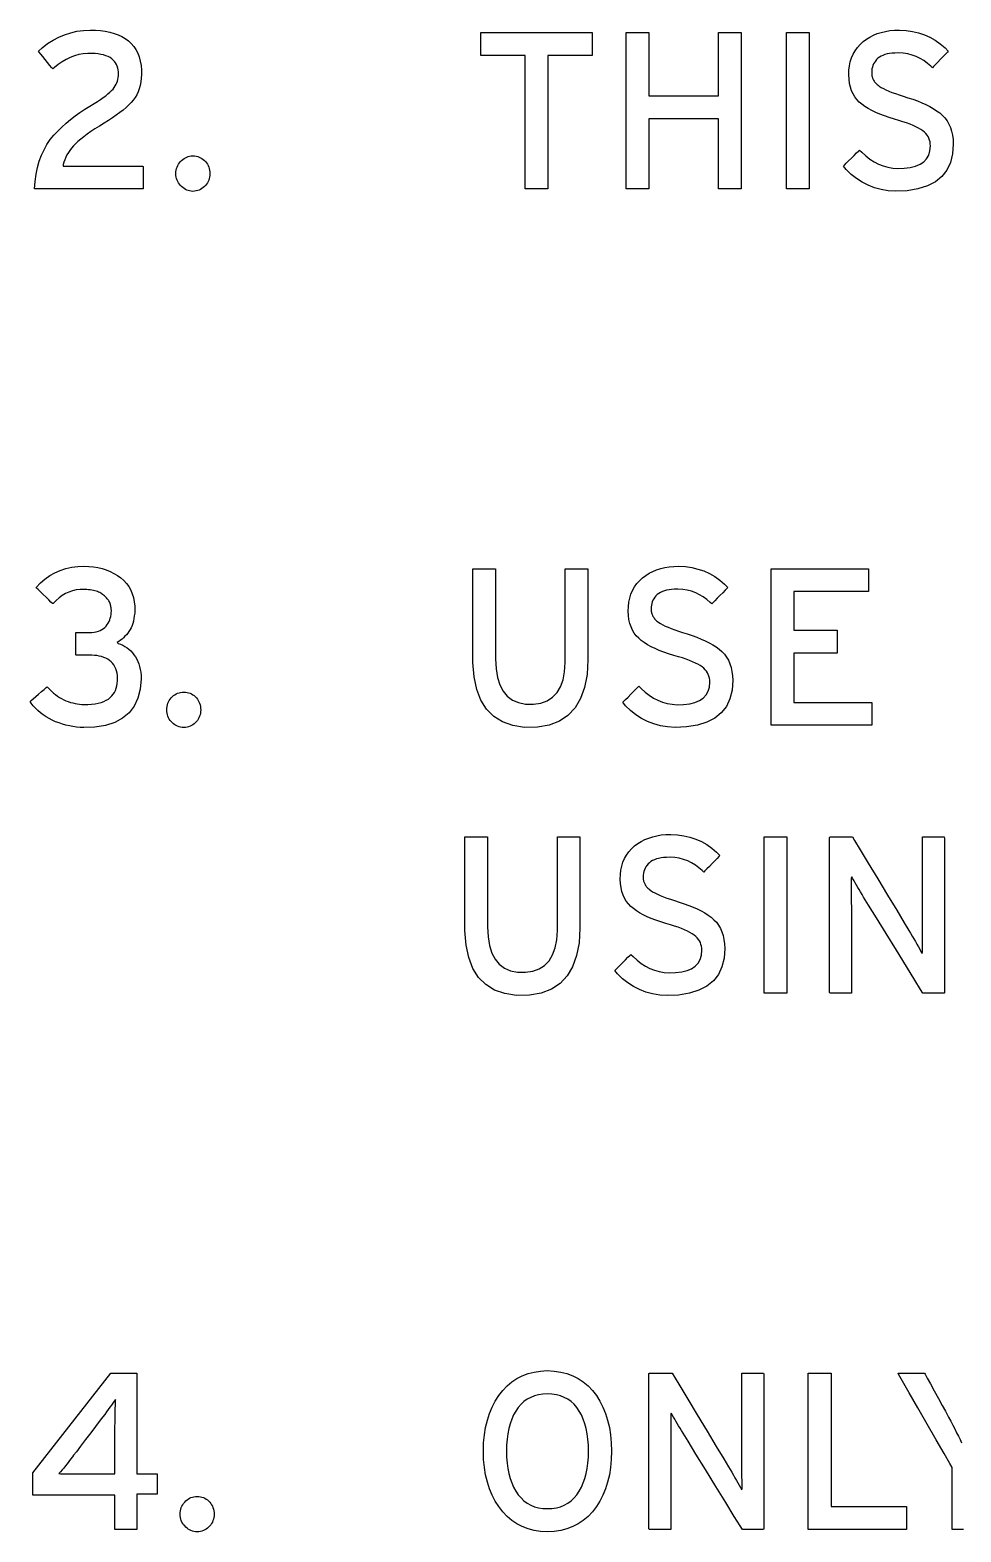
# Model space of a CAD drawing. Extents: x 1 to 47.7, y 0.2 to 35.
# Drawn here: x 1.018 to 2.581, y 24.496 to 27.017 of the extents above; entities that cross this region are included whole.
import ezdxf

# ---------------------------------------------------------------- set-up
doc = ezdxf.new("R2010")
doc.units = 0
doc.header["$MEASUREMENT"] = 0
doc.layers.add('7_0_____DWG', color=7, linetype='CONTINUOUS')

msp = doc.modelspace()

# ---------------------------------------------------------------- linework, layer by layer
at = {"layer": '7_0_____DWG'}
for points in [[(1.0254, 26.75), (1.0265, 26.7626), (1.0282, 26.7745), (1.0306, 26.7858), (1.0336, 26.7965), (1.0372, 26.8065), (1.0415, 26.8158), (1.0464, 26.8246), (1.0519, 26.8327), (1.0581, 26.8401), (1.0647, 26.8471), (1.0715, 26.8538), (1.0786, 26.8603), (1.086, 26.8666), (1.0937, 26.8726), (1.1016, 26.8783), (1.1099, 26.8838), (1.1183, 26.889), (1.1257, 26.8934), (1.1312, 26.8968), (1.1363, 26.9001), (1.1409, 26.9033), (1.1451, 26.9063), (1.1488, 26.9093), (1.1521, 26.9122), (1.1549, 26.9149), (1.1574, 26.9175), (1.1593, 26.9201), (1.1609, 26.9228), (1.1624, 26.9255), (1.1636, 26.9282), (1.1646, 26.931), (1.1654, 26.9338), (1.1659, 26.9367), (1.1663, 26.9397), (1.1664, 26.9426), (1.1663, 26.9462), (1.1659, 26.9496), (1.1652, 26.9528), (1.1643, 26.9559), (1.163, 26.9587), (1.1615, 26.9614), (1.1596, 26.9639), (1.1575, 26.9662), (1.1551, 26.9683), (1.1523, 26.9703), (1.149, 26.972), (1.1454, 26.9735), (1.1414, 26.9748), (1.137, 26.9758), (1.1322, 26.9766), (1.1271, 26.9771), (1.1215, 26.9774), (1.115, 26.9773), (1.1074, 26.9766), (1.0999, 26.9753), (1.0926, 26.9733), (1.0855, 26.9707), (1.0786, 26.9674), (1.0719, 26.9635), (1.0653, 26.9589), (1.059, 26.9537), (1.056, 26.9515), (1.0543, 26.9537), (1.0513, 26.9573), (1.0475, 26.9619), (1.0434, 26.967), (1.0394, 26.9719), (1.0359, 26.9763), (1.0333, 26.9795), (1.032, 26.981), (1.0386, 26.987), (1.0475, 26.9938), (1.0567, 26.9997), (1.0662, 27.0047), (1.0761, 27.0088), (1.0863, 27.0121), (1.0968, 27.0145), (1.1077, 27.016), (1.1188, 27.0166), (1.1278, 27.0164), (1.1363, 27.0157), (1.1443, 27.0146), (1.1519, 27.013), (1.1591, 27.011), (1.1658, 27.0085), (1.172, 27.0056), (1.1778, 27.0023), (1.1831, 26.9984), (1.1879, 26.994), (1.1921, 26.9891), (1.1957, 26.9837), (1.1988, 26.9778), (1.2012, 26.9714), (1.2031, 26.9646), (1.2044, 26.9573), (1.2051, 26.9495), (1.2051, 26.942), (1.2048, 26.9356), (1.204, 26.9295), (1.2029, 26.9237), (1.2014, 26.9181), (1.1995, 26.9129), (1.1972, 26.908), (1.1945, 26.9034), (1.1914, 26.899), (1.1878, 26.8949), (1.1837, 26.8908), (1.1792, 26.8866), (1.1742, 26.8823), (1.1687, 26.878), (1.1628, 26.8736), (1.1564, 26.8692), (1.1495, 26.8647), (1.1422, 26.8602), (1.1344, 26.8554), (1.127, 26.8507), (1.1202, 26.8462), (1.1139, 26.8418), (1.1082, 26.8376), (1.1031, 26.8335), (1.0984, 26.8296), (1.0944, 26.8258), (1.0908, 26.8221), (1.0877, 26.8184), (1.0849, 26.8146), (1.0823, 26.8108), (1.08, 26.8069), (1.078, 26.803), (1.0763, 26.799), (1.0749, 26.7949), (1.0737, 26.7908), (1.0737, 26.7881), (1.0815, 26.7881), (1.0966, 26.7881), (1.1166, 26.7881), (1.1392, 26.7881), (1.1618, 26.7881), (1.1823, 26.7881), (1.198, 26.7881), (1.2068, 26.7881), (1.2078, 26.7876), (1.2078, 26.7849), (1.2078, 26.7803), (1.2078, 26.7744), (1.2078, 26.7679), (1.2078, 26.7616), (1.2078, 26.7561), (1.2078, 26.752), (1.2078, 26.7501), (1.2037, 26.75), (1.1884, 26.75), (1.1645, 26.75), (1.1355, 26.75), (1.1045, 26.75), (1.0747, 26.75), (1.0495, 26.75), (1.032, 26.75)], [(2.568, 26.8253), (2.567, 26.8088), (2.5634, 26.7941), (2.5574, 26.7814), (2.549, 26.7707), (2.5381, 26.7618), (2.5247, 26.7549), (2.5088, 26.7499), (2.4905, 26.7468), (2.4714, 26.7459), (2.4589, 26.7469), (2.447, 26.7489), (2.4357, 26.7519), (2.425, 26.756), (2.4149, 26.7611), (2.4054, 26.7672), (2.3966, 26.7744), (2.3883, 26.7826), (2.3836, 26.7883), (2.3853, 26.79), (2.3884, 26.7931), (2.3924, 26.7971), (2.397, 26.8017), (2.4016, 26.8062), (2.4057, 26.8103), (2.4088, 26.8135), (2.4106, 26.8152), (2.4144, 26.8115), (2.4211, 26.8054), (2.428, 26.8), (2.4352, 26.7954), (2.4426, 26.7916), (2.4503, 26.7886), (2.4582, 26.7864), (2.4664, 26.7849), (2.4749, 26.7842), (2.4856, 26.7845), (2.4959, 26.7857), (2.5048, 26.788), (2.5123, 26.7912), (2.5185, 26.7954), (2.5233, 26.8006), (2.5268, 26.8068), (2.5289, 26.8139), (2.5296, 26.8221), (2.5295, 26.8257), (2.529, 26.8289), (2.5282, 26.832), (2.5271, 26.8349), (2.5257, 26.8377), (2.524, 26.8404), (2.5219, 26.8429), (2.5195, 26.8453), (2.5168, 26.8476), (2.5135, 26.8498), (2.5097, 26.852), (2.5054, 26.8542), (2.5007, 26.8564), (2.4955, 26.8585), (2.4897, 26.8606), (2.4835, 26.8627), (2.4769, 26.8648), (2.4691, 26.867), (2.4605, 26.8696), (2.4524, 26.8724), (2.4448, 26.8753), (2.4378, 26.8784), (2.4312, 26.8816), (2.4252, 26.8849), (2.4197, 26.8884), (2.4147, 26.892), (2.4102, 26.8957), (2.4062, 26.8998), (2.4028, 26.9043), (2.3998, 26.9093), (2.3974, 26.9148), (2.3954, 26.9207), (2.394, 26.9271), (2.3931, 26.934), (2.3927, 26.9413), (2.3929, 26.949), (2.3937, 26.9563), (2.3951, 26.9633), (2.3972, 26.9699), (2.3999, 26.9761), (2.4032, 26.9819), (2.4071, 26.9874), (2.4116, 26.9924), (2.4168, 26.9971), (2.4222, 27.0012), (2.4279, 27.0048), (2.434, 27.0079), (2.4404, 27.0105), (2.4471, 27.0127), (2.4542, 27.0144), (2.4616, 27.0156), (2.4693, 27.0163), (2.4776, 27.0166), (2.4888, 27.016), (2.4995, 27.0144), (2.5098, 27.012), (2.5196, 27.0087), (2.5289, 27.0045), (2.5378, 26.9994), (2.5463, 26.9934), (2.5543, 26.9865), (2.5596, 26.9809), (2.5582, 26.9794), (2.5552, 26.9763), (2.5513, 26.9722), (2.5468, 26.9676), (2.5422, 26.9629), (2.5381, 26.9586), (2.5349, 26.9552), (2.533, 26.9533), (2.5302, 26.9557), (2.5247, 26.9607), (2.5188, 26.9652), (2.5126, 26.9689), (2.506, 26.9721), (2.4991, 26.9745), (2.4918, 26.9764), (2.4842, 26.9776), (2.4762, 26.9781), (2.4702, 26.978), (2.4655, 26.9777), (2.4612, 26.9771), (2.4571, 26.9764), (2.4534, 26.9753), (2.4499, 26.9741), (2.4468, 26.9727), (2.444, 26.971), (2.4415, 26.9691), (2.4393, 26.9669), (2.4374, 26.9646), (2.4357, 26.9622), (2.4343, 26.9597), (2.4331, 26.9571), (2.4322, 26.9543), (2.4316, 26.9514), (2.4312, 26.9485), (2.4311, 26.9454), (2.4311, 26.9439), (2.4312, 26.9424), (2.4314, 26.941), (2.4316, 26.9396), (2.4319, 26.9383), (2.4322, 26.937), (2.4327, 26.9358), (2.4331, 26.9346), (2.4337, 26.9335), (2.4343, 26.9322), (2.4351, 26.931), (2.4359, 26.9298), (2.4369, 26.9286), (2.438, 26.9274), (2.4391, 26.9262), (2.4404, 26.9251), (2.4418, 26.9239), (2.4438, 26.9224), (2.447, 26.9204), (2.4508, 26.9183), (2.455, 26.9162), (2.4598, 26.9141), (2.465, 26.9119), (2.4708, 26.9098), (2.4771, 26.9076), (2.4839, 26.9054), (2.4919, 26.903), (2.5001, 26.9003), (2.5078, 26.8975), (2.5151, 26.8945), (2.522, 26.8914), (2.5285, 26.8881), (2.5345, 26.8847), (2.5401, 26.8811), (2.5453, 26.8774), (2.55, 26.8734), (2.5541, 26.869), (2.5578, 26.8641), (2.5608, 26.8588), (2.5634, 26.853), (2.5653, 26.8468), (2.5668, 26.8401), (2.5677, 26.8329)], [(1.32, 26.7754), (1.3198, 26.7726), (1.3194, 26.7699), (1.3188, 26.7673), (1.318, 26.7648), (1.317, 26.7624), (1.3157, 26.7601), (1.3143, 26.758), (1.3126, 26.7559), (1.3108, 26.7539), (1.3088, 26.7521), (1.3067, 26.7506), (1.3044, 26.7492), (1.3021, 26.7481), (1.2996, 26.7472), (1.297, 26.7465), (1.2943, 26.746), (1.2914, 26.7458), (1.2887, 26.746), (1.286, 26.7465), (1.2835, 26.7472), (1.2811, 26.7481), (1.2788, 26.7492), (1.2766, 26.7506), (1.2745, 26.7521), (1.2725, 26.7539), (1.2706, 26.7559), (1.2688, 26.758), (1.2672, 26.7601), (1.2659, 26.7624), (1.2648, 26.7648), (1.264, 26.7673), (1.2634, 26.7699), (1.263, 26.7726), (1.2629, 26.7754), (1.263, 26.7784), (1.2634, 26.7812), (1.264, 26.784), (1.2648, 26.7866), (1.2659, 26.789), (1.2672, 26.7914), (1.2688, 26.7937), (1.2706, 26.7958), (1.2725, 26.7978), (1.2745, 26.7995), (1.2766, 26.801), (1.2788, 26.8023), (1.2811, 26.8034), (1.2835, 26.8042), (1.286, 26.8048), (1.2887, 26.8053), (1.2914, 26.8054), (1.2943, 26.8053), (1.297, 26.8048), (1.2996, 26.8042), (1.3021, 26.8034), (1.3044, 26.8023), (1.3067, 26.801), (1.3088, 26.7995), (1.3108, 26.7978), (1.3126, 26.7958), (1.3143, 26.7937), (1.3157, 26.7914), (1.317, 26.789), (1.318, 26.7866), (1.3188, 26.784), (1.3194, 26.7812), (1.3198, 26.7784)], [(1.2046, 25.9279), (1.2031, 25.9105), (1.1992, 25.8952), (1.193, 25.8819), (1.1844, 25.8707), (1.1735, 25.8616), (1.1602, 25.8546), (1.1446, 25.8496), (1.1266, 25.8466), (1.1084, 25.8458), (1.1023, 25.8461), (1.0962, 25.8467), (1.0901, 25.8475), (1.0842, 25.8486), (1.0783, 25.85), (1.0725, 25.8516), (1.0667, 25.8536), (1.061, 25.8557), (1.0554, 25.8582), (1.0499, 25.861), (1.0448, 25.864), (1.0399, 25.8672), (1.0353, 25.8707), (1.031, 25.8743), (1.0269, 25.8782), (1.0232, 25.8824), (1.0197, 25.8867), (1.018, 25.8895), (1.0198, 25.8911), (1.0231, 25.894), (1.0275, 25.8978), (1.0323, 25.902), (1.0372, 25.9062), (1.0415, 25.91), (1.0449, 25.9129), (1.0467, 25.9145), (1.0485, 25.9128), (1.0514, 25.9096), (1.0544, 25.9066), (1.0575, 25.9038), (1.0607, 25.9012), (1.0641, 25.8987), (1.0675, 25.8965), (1.071, 25.8944), (1.0746, 25.8926), (1.0783, 25.8909), (1.0821, 25.8895), (1.0859, 25.8882), (1.0897, 25.8871), (1.0935, 25.8862), (1.0973, 25.8855), (1.1011, 25.885), (1.105, 25.8847), (1.1088, 25.8846), (1.1151, 25.8847), (1.1214, 25.8851), (1.1272, 25.8858), (1.1326, 25.8868), (1.1375, 25.8881), (1.142, 25.8897), (1.146, 25.8916), (1.1496, 25.8938), (1.1527, 25.8963), (1.1553, 25.899), (1.1576, 25.9019), (1.1597, 25.905), (1.1614, 25.9083), (1.1627, 25.9119), (1.1638, 25.9157), (1.1645, 25.9198), (1.165, 25.9241), (1.1651, 25.9286), (1.1648, 25.933), (1.1642, 25.9371), (1.1633, 25.941), (1.1621, 25.9446), (1.1606, 25.948), (1.1588, 25.951), (1.1567, 25.9538), (1.1542, 25.9564), (1.1515, 25.9586), (1.1484, 25.9605), (1.1452, 25.9622), (1.1417, 25.9637), (1.1381, 25.9649), (1.1343, 25.9659), (1.1302, 25.9666), (1.126, 25.9671), (1.1216, 25.9673), (1.1188, 25.9674), (1.1173, 25.9674), (1.1145, 25.9674), (1.111, 25.9674), (1.107, 25.9674), (1.1031, 25.9674), (1.0995, 25.9674), (1.0968, 25.9674), (1.0953, 25.9674), (1.0951, 25.9678), (1.0951, 25.9705), (1.0951, 25.9751), (1.0951, 25.9809), (1.0951, 25.9873), (1.0951, 25.9936), (1.0951, 25.9991), (1.0951, 26.0033), (1.0951, 26.0053), (1.0956, 26.0054), (1.0974, 26.0054), (1.1004, 26.0054), (1.1041, 26.0054), (1.108, 26.0054), (1.1118, 26.0054), (1.1151, 26.0054), (1.1175, 26.0054), (1.1186, 26.0054), (1.122, 26.0055), (1.1258, 26.0059), (1.1293, 26.0066), (1.1327, 26.0075), (1.1358, 26.0087), (1.1386, 26.0102), (1.1412, 26.0119), (1.1436, 26.014), (1.1458, 26.0163), (1.1476, 26.0187), (1.1493, 26.0212), (1.1507, 26.0238), (1.1519, 26.0265), (1.1528, 26.0294), (1.1536, 26.0324), (1.1541, 26.0355), (1.1544, 26.0387), (1.1545, 26.0417), (1.1545, 26.043), (1.1544, 26.0443), (1.1543, 26.0457), (1.1541, 26.047), (1.1539, 26.0484), (1.1536, 26.0498), (1.1533, 26.0512), (1.153, 26.0526), (1.1526, 26.0541), (1.1519, 26.0555), (1.1512, 26.0569), (1.1505, 26.0583), (1.1496, 26.0596), (1.1487, 26.0609), (1.1477, 26.0622), (1.1466, 26.0634), (1.1454, 26.0646), (1.1442, 26.0658), (1.1429, 26.0671), (1.1414, 26.0682), (1.1399, 26.0694), (1.1383, 26.0704), (1.1367, 26.0714), (1.1349, 26.0724), (1.133, 26.0733), (1.131, 26.0741), (1.1289, 26.0749), (1.1267, 26.0755), (1.1243, 26.0761), (1.1218, 26.0766), (1.1192, 26.077), (1.1164, 26.0773), (1.1136, 26.0776), (1.1106, 26.0777), (1.1075, 26.0778), (1.1019, 26.0776), (1.0955, 26.0768), (1.0893, 26.0753), (1.0834, 26.0733), (1.0776, 26.0707), (1.0721, 26.0674), (1.0669, 26.0636), (1.0618, 26.0591), (1.057, 26.0541), (1.0556, 26.054), (1.0531, 26.0565), (1.0494, 26.0601), (1.0449, 26.0645), (1.0401, 26.0692), (1.0356, 26.0737), (1.0317, 26.0775), (1.0291, 26.0801), (1.0281, 26.0811), (1.0354, 26.0886), (1.0431, 26.0952), (1.0513, 26.1009), (1.0598, 26.1057), (1.0688, 26.1097), (1.0782, 26.1127), (1.0879, 26.1149), (1.0981, 26.1162), (1.1083, 26.1166), (1.1165, 26.1163), (1.1244, 26.1155), (1.1319, 26.1143), (1.1391, 26.1126), (1.146, 26.1104), (1.1526, 26.1078), (1.1588, 26.1047), (1.1648, 26.1011), (1.1704, 26.0971), (1.1755, 26.0926), (1.18, 26.0877), (1.1838, 26.0824), (1.1871, 26.0766), (1.1897, 26.0705), (1.1917, 26.064), (1.1931, 26.057), (1.1939, 26.0497), (1.194, 26.0431), (1.1937, 26.0381), (1.1931, 26.0333), (1.1924, 26.0288), (1.1916, 26.0246), (1.1905, 26.0206), (1.1892, 26.0169), (1.1877, 26.0134), (1.186, 26.0102), (1.1841, 26.0072), (1.182, 26.0043), (1.1798, 26.0016), (1.1774, 25.999), (1.175, 25.9966), (1.1724, 25.9944), (1.1697, 25.9923), (1.1669, 25.9903), (1.164, 25.9885), (1.1661, 25.9871), (1.1701, 25.9857), (1.1738, 25.984), (1.1774, 25.982), (1.1808, 25.9798), (1.184, 25.9773), (1.1871, 25.9745), (1.1899, 25.9715), (1.1925, 25.9681), (1.195, 25.9647), (1.1972, 25.9609), (1.1991, 25.957), (1.2007, 25.9527), (1.202, 25.9483), (1.2031, 25.9435), (1.2039, 25.9386), (1.2044, 25.9334)], [(2.1977, 25.9253), (2.1966, 25.9088), (2.1931, 25.8941), (2.1871, 25.8814), (2.1786, 25.8707), (2.1677, 25.8618), (2.1543, 25.8549), (2.1384, 25.8499), (2.1201, 25.8469), (2.1011, 25.8459), (2.0885, 25.8469), (2.0766, 25.8489), (2.0653, 25.8519), (2.0547, 25.856), (2.0446, 25.8611), (2.0351, 25.8672), (2.0262, 25.8744), (2.0179, 25.8826), (2.0132, 25.8883), (2.0149, 25.89), (2.018, 25.8931), (2.0221, 25.8971), (2.0266, 25.9017), (2.0312, 25.9062), (2.0353, 25.9103), (2.0385, 25.9135), (2.0402, 25.9152), (2.0441, 25.9115), (2.0507, 25.9054), (2.0576, 25.9), (2.0648, 25.8954), (2.0722, 25.8916), (2.0799, 25.8886), (2.0878, 25.8864), (2.096, 25.8849), (2.1045, 25.8843), (2.1153, 25.8845), (2.1255, 25.8857), (2.1344, 25.888), (2.1419, 25.8912), (2.1481, 25.8954), (2.1529, 25.9006), (2.1564, 25.9068), (2.1585, 25.9139), (2.1592, 25.9221), (2.1591, 25.9257), (2.1586, 25.9289), (2.1579, 25.932), (2.1567, 25.9349), (2.1553, 25.9377), (2.1536, 25.9404), (2.1515, 25.9429), (2.1491, 25.9453), (2.1464, 25.9476), (2.1431, 25.9498), (2.1393, 25.952), (2.1351, 25.9542), (2.1303, 25.9564), (2.1251, 25.9585), (2.1194, 25.9606), (2.1132, 25.9627), (2.1065, 25.9648), (2.0988, 25.967), (2.0901, 25.9696), (2.082, 25.9724), (2.0745, 25.9753), (2.0674, 25.9784), (2.0608, 25.9816), (2.0548, 25.9849), (2.0493, 25.9884), (2.0443, 25.992), (2.0399, 25.9957), (2.0359, 25.9998), (2.0324, 26.0043), (2.0294, 26.0093), (2.027, 26.0148), (2.025, 26.0207), (2.0236, 26.0271), (2.0227, 26.034), (2.0223, 26.0413), (2.0225, 26.049), (2.0233, 26.0563), (2.0248, 26.0633), (2.0268, 26.0699), (2.0295, 26.0761), (2.0328, 26.0819), (2.0367, 26.0874), (2.0413, 26.0924), (2.0464, 26.0971), (2.0518, 26.1012), (2.0576, 26.1048), (2.0636, 26.1079), (2.07, 26.1105), (2.0768, 26.1127), (2.0838, 26.1144), (2.0912, 26.1156), (2.0989, 26.1163), (2.1072, 26.1166), (2.1184, 26.116), (2.1291, 26.1144), (2.1394, 26.112), (2.1492, 26.1087), (2.1586, 26.1045), (2.1675, 26.0994), (2.1759, 26.0934), (2.1839, 26.0865), (2.1893, 26.0809), (2.1878, 26.0794), (2.1848, 26.0763), (2.1809, 26.0722), (2.1764, 26.0676), (2.1719, 26.0629), (2.1677, 26.0586), (2.1645, 26.0552), (2.1626, 26.0533), (2.1599, 26.0557), (2.1543, 26.0607), (2.1484, 26.0652), (2.1422, 26.0689), (2.1356, 26.0721), (2.1287, 26.0746), (2.1214, 26.0764), (2.1138, 26.0776), (2.1058, 26.0781), (2.0998, 26.078), (2.0951, 26.0777), (2.0908, 26.0771), (2.0867, 26.0764), (2.083, 26.0753), (2.0796, 26.0741), (2.0764, 26.0727), (2.0736, 26.071), (2.0711, 26.0691), (2.0689, 26.0669), (2.067, 26.0646), (2.0653, 26.0622), (2.0639, 26.0597), (2.0627, 26.0571), (2.0618, 26.0543), (2.0612, 26.0515), (2.0608, 26.0485), (2.0607, 26.0454), (2.0607, 26.0439), (2.0608, 26.0424), (2.061, 26.041), (2.0612, 26.0396), (2.0615, 26.0383), (2.0619, 26.037), (2.0623, 26.0358), (2.0628, 26.0346), (2.0633, 26.0335), (2.064, 26.0322), (2.0647, 26.031), (2.0656, 26.0298), (2.0665, 26.0286), (2.0676, 26.0274), (2.0687, 26.0262), (2.07, 26.0251), (2.0714, 26.0239), (2.0735, 26.0224), (2.0767, 26.0204), (2.0804, 26.0183), (2.0846, 26.0162), (2.0894, 26.0141), (2.0946, 26.0119), (2.1004, 26.0098), (2.1067, 26.0076), (2.1135, 26.0054), (2.1215, 26.003), (2.1297, 26.0003), (2.1374, 25.9975), (2.1448, 25.9945), (2.1516, 25.9914), (2.1581, 25.9881), (2.1641, 25.9847), (2.1697, 25.9811), (2.1749, 25.9774), (2.1796, 25.9734), (2.1838, 25.969), (2.1874, 25.9641), (2.1905, 25.9588), (2.193, 25.953), (2.195, 25.9468), (2.1964, 25.9401), (2.1973, 25.9329)], [(1.9547, 25.9594), (1.9532, 25.9347), (1.9491, 25.9131), (1.9424, 25.8945), (1.9331, 25.8789), (1.9212, 25.8663), (1.9068, 25.8567), (1.8897, 25.8501), (1.8701, 25.8465), (1.8484, 25.8462), (1.8286, 25.8493), (1.8113, 25.8554), (1.7966, 25.8645), (1.7845, 25.8766), (1.7749, 25.8917), (1.7679, 25.9098), (1.7635, 25.9309), (1.7616, 25.955), (1.7615, 25.9639), (1.7615, 25.9774), (1.7615, 25.9981), (1.7615, 26.0231), (1.7615, 26.0495), (1.7615, 26.0745), (1.7615, 26.0952), (1.7615, 26.1087), (1.7616, 26.1124), (1.7635, 26.1124), (1.7677, 26.1124), (1.7734, 26.1124), (1.7799, 26.1124), (1.7864, 26.1124), (1.7923, 26.1124), (1.7969, 26.1124), (1.7993, 26.1124), (1.7996, 26.1103), (1.7996, 26.0986), (1.7996, 26.0793), (1.7996, 26.0551), (1.7996, 26.0289), (1.7996, 26.0035), (1.7996, 25.9819), (1.7996, 25.9668), (1.7996, 25.9612), (1.8004, 25.9446), (1.8027, 25.93), (1.8067, 25.9175), (1.8122, 25.907), (1.8192, 25.8986), (1.8279, 25.8921), (1.8381, 25.8877), (1.8499, 25.8854), (1.8631, 25.8852), (1.8755, 25.887), (1.8862, 25.8909), (1.8953, 25.8967), (1.9028, 25.9045), (1.9086, 25.9142), (1.9129, 25.926), (1.9156, 25.9396), (1.9166, 25.9553), (1.9166, 25.9624), (1.9166, 25.976), (1.9166, 25.9969), (1.9166, 26.0222), (1.9166, 26.0489), (1.9166, 26.0741), (1.9166, 26.095), (1.9166, 26.1086), (1.9167, 26.1124), (1.9186, 26.1124), (1.9228, 26.1124), (1.9285, 26.1124), (1.935, 26.1124), (1.9415, 26.1124), (1.9474, 26.1124), (1.952, 26.1124), (1.9544, 26.1124), (1.9547, 26.1103), (1.9547, 26.0985), (1.9547, 26.0789), (1.9547, 26.0544), (1.9547, 26.0279), (1.9547, 26.0022), (1.9547, 25.9803), (1.9547, 25.9651)], [(1.3046, 25.8754), (1.3044, 25.8726), (1.304, 25.8699), (1.3034, 25.8673), (1.3026, 25.8648), (1.3016, 25.8624), (1.3003, 25.8601), (1.2989, 25.858), (1.2972, 25.8559), (1.2954, 25.8539), (1.2934, 25.8521), (1.2913, 25.8506), (1.2891, 25.8492), (1.2867, 25.8481), (1.2842, 25.8472), (1.2816, 25.8465), (1.2789, 25.846), (1.2761, 25.8458), (1.2733, 25.846), (1.2707, 25.8465), (1.2681, 25.8472), (1.2657, 25.8481), (1.2634, 25.8492), (1.2612, 25.8506), (1.2591, 25.8521), (1.2571, 25.8539), (1.2552, 25.8559), (1.2534, 25.858), (1.2518, 25.8601), (1.2505, 25.8624), (1.2494, 25.8648), (1.2486, 25.8673), (1.248, 25.8699), (1.2476, 25.8726), (1.2475, 25.8754), (1.2476, 25.8784), (1.248, 25.8812), (1.2486, 25.884), (1.2494, 25.8866), (1.2505, 25.8891), (1.2518, 25.8914), (1.2534, 25.8937), (1.2552, 25.8958), (1.2571, 25.8978), (1.2591, 25.8995), (1.2612, 25.901), (1.2634, 25.9023), (1.2657, 25.9034), (1.2681, 25.9042), (1.2707, 25.9048), (1.2733, 25.9053), (1.2761, 25.9054), (1.2789, 25.9053), (1.2816, 25.9048), (1.2842, 25.9042), (1.2867, 25.9034), (1.2891, 25.9023), (1.2913, 25.901), (1.2934, 25.8995), (1.2954, 25.8978), (1.2972, 25.8958), (1.2989, 25.8937), (1.3003, 25.8914), (1.3016, 25.8891), (1.3026, 25.8866), (1.3034, 25.884), (1.304, 25.8812), (1.3044, 25.8784)], [(1.9413, 25.5094), (1.9398, 25.4847), (1.9357, 25.4631), (1.929, 25.4445), (1.9198, 25.4289), (1.9079, 25.4163), (1.8934, 25.4067), (1.8764, 25.4001), (1.8567, 25.3965), (1.835, 25.3962), (1.8152, 25.3993), (1.798, 25.4053), (1.7833, 25.4144), (1.7711, 25.4266), (1.7616, 25.4417), (1.7546, 25.4598), (1.7501, 25.4809), (1.7482, 25.505), (1.7482, 25.5139), (1.7482, 25.5274), (1.7482, 25.5481), (1.7482, 25.5731), (1.7482, 25.5995), (1.7482, 25.6245), (1.7482, 25.6452), (1.7482, 25.6587), (1.7482, 25.6624), (1.7502, 25.6624), (1.7544, 25.6624), (1.7601, 25.6624), (1.7665, 25.6624), (1.7731, 25.6624), (1.779, 25.6624), (1.7835, 25.6624), (1.786, 25.6624), (1.7862, 25.6603), (1.7862, 25.6486), (1.7862, 25.6293), (1.7862, 25.6051), (1.7862, 25.5789), (1.7862, 25.5535), (1.7862, 25.5319), (1.7862, 25.5168), (1.7862, 25.5112), (1.787, 25.4946), (1.7894, 25.48), (1.7933, 25.4675), (1.7988, 25.457), (1.8059, 25.4486), (1.8145, 25.4421), (1.8248, 25.4377), (1.8366, 25.4354), (1.8498, 25.4351), (1.8621, 25.437), (1.8728, 25.4409), (1.8819, 25.4467), (1.8894, 25.4545), (1.8953, 25.4642), (1.8996, 25.476), (1.9022, 25.4896), (1.9033, 25.5053), (1.9033, 25.5124), (1.9033, 25.526), (1.9033, 25.5469), (1.9033, 25.5721), (1.9033, 25.5988), (1.9033, 25.6241), (1.9033, 25.645), (1.9033, 25.6586), (1.9033, 25.6624), (1.9053, 25.6624), (1.9095, 25.6624), (1.9152, 25.6624), (1.9216, 25.6624), (1.9282, 25.6624), (1.9341, 25.6624), (1.9386, 25.6624), (1.9411, 25.6624), (1.9413, 25.6603), (1.9413, 25.6485), (1.9413, 25.6289), (1.9413, 25.6044), (1.9413, 25.5779), (1.9413, 25.5522), (1.9413, 25.5303), (1.9413, 25.5151)], [(2.1843, 25.4753), (2.1832, 25.4588), (2.1797, 25.4441), (2.1737, 25.4314), (2.1653, 25.4207), (2.1543, 25.4118), (2.1409, 25.4049), (2.1251, 25.3999), (2.1068, 25.3968), (2.0877, 25.3959), (2.0752, 25.3968), (2.0633, 25.3989), (2.052, 25.4019), (2.0413, 25.406), (2.0312, 25.4111), (2.0217, 25.4172), (2.0128, 25.4244), (2.0045, 25.4326), (1.9999, 25.4383), (2.0015, 25.44), (2.0046, 25.4431), (2.0087, 25.4471), (2.0133, 25.4517), (2.0178, 25.4562), (2.0219, 25.4603), (2.0251, 25.4635), (2.0268, 25.4652), (2.0307, 25.4615), (2.0374, 25.4554), (2.0443, 25.45), (2.0514, 25.4454), (2.0588, 25.4416), (2.0665, 25.4386), (2.0745, 25.4364), (2.0827, 25.4349), (2.0911, 25.4342), (2.1019, 25.4345), (2.1122, 25.4357), (2.1211, 25.438), (2.1286, 25.4412), (2.1348, 25.4454), (2.1396, 25.4506), (2.143, 25.4568), (2.1451, 25.4639), (2.1459, 25.4721), (2.1457, 25.4757), (2.1453, 25.4789), (2.1445, 25.482), (2.1434, 25.4849), (2.142, 25.4877), (2.1402, 25.4904), (2.1382, 25.4929), (2.1358, 25.4953), (2.133, 25.4976), (2.1297, 25.4998), (2.126, 25.502), (2.1217, 25.5042), (2.117, 25.5064), (2.1117, 25.5085), (2.106, 25.5106), (2.0998, 25.5127), (2.0931, 25.5148), (2.0854, 25.517), (2.0768, 25.5196), (2.0687, 25.5224), (2.0611, 25.5253), (2.054, 25.5284), (2.0475, 25.5316), (2.0415, 25.5349), (2.036, 25.5384), (2.031, 25.542), (2.0265, 25.5457), (2.0225, 25.5498), (2.019, 25.5543), (2.0161, 25.5593), (2.0136, 25.5648), (2.0117, 25.5707), (2.0103, 25.5771), (2.0093, 25.584), (2.0089, 25.5913), (2.0091, 25.599), (2.01, 25.6063), (2.0114, 25.6133), (2.0135, 25.6199), (2.0162, 25.6261), (2.0195, 25.6319), (2.0234, 25.6374), (2.0279, 25.6424), (2.033, 25.6471), (2.0385, 25.6512), (2.0442, 25.6548), (2.0503, 25.6579), (2.0567, 25.6605), (2.0634, 25.6627), (2.0705, 25.6644), (2.0778, 25.6656), (2.0855, 25.6663), (2.0939, 25.6666), (2.1051, 25.666), (2.1158, 25.6644), (2.126, 25.662), (2.1358, 25.6587), (2.1452, 25.6545), (2.1541, 25.6494), (2.1625, 25.6434), (2.1705, 25.6365), (2.1759, 25.6309), (2.1744, 25.6294), (2.1715, 25.6263), (2.1675, 25.6222), (2.163, 25.6176), (2.1585, 25.6129), (2.1544, 25.6086), (2.1511, 25.6052), (2.1493, 25.6033), (2.1465, 25.6057), (2.141, 25.6107), (2.1351, 25.6152), (2.1288, 25.6189), (2.1223, 25.6221), (2.1153, 25.6245), (2.1081, 25.6264), (2.1005, 25.6276), (2.0925, 25.6281), (2.0865, 25.628), (2.0818, 25.6277), (2.0774, 25.6271), (2.0734, 25.6263), (2.0696, 25.6253), (2.0662, 25.6241), (2.0631, 25.6227), (2.0603, 25.621), (2.0578, 25.6191), (2.0556, 25.6169), (2.0536, 25.6146), (2.052, 25.6122), (2.0505, 25.6097), (2.0494, 25.6071), (2.0485, 25.6043), (2.0478, 25.6014), (2.0475, 25.5984), (2.0473, 25.5954), (2.0474, 25.5939), (2.0475, 25.5924), (2.0476, 25.591), (2.0479, 25.5896), (2.0482, 25.5883), (2.0485, 25.587), (2.0489, 25.5858), (2.0494, 25.5846), (2.05, 25.5835), (2.0506, 25.5822), (2.0513, 25.581), (2.0522, 25.5798), (2.0532, 25.5786), (2.0542, 25.5774), (2.0554, 25.5762), (2.0567, 25.5751), (2.058, 25.5739), (2.0601, 25.5724), (2.0633, 25.5703), (2.067, 25.5683), (2.0713, 25.5662), (2.076, 25.5641), (2.0813, 25.5619), (2.0871, 25.5598), (2.0933, 25.5576), (2.1001, 25.5554), (2.1081, 25.553), (2.1163, 25.5503), (2.1241, 25.5475), (2.1314, 25.5445), (2.1383, 25.5414), (2.1447, 25.5381), (2.1508, 25.5347), (2.1564, 25.5311), (2.1615, 25.5274), (2.1662, 25.5234), (2.1704, 25.519), (2.174, 25.5141), (2.1771, 25.5088), (2.1796, 25.503), (2.1816, 25.4968), (2.1831, 25.4901), (2.1839, 25.4829)], [(2.517, 25.4), (2.5133, 25.406), (2.5034, 25.422), (2.4893, 25.4451), (2.4726, 25.4722), (2.4552, 25.5004), (2.4391, 25.5266), (2.4259, 25.548), (2.4176, 25.5614), (2.415, 25.5658), (2.4125, 25.5699), (2.4101, 25.5739), (2.4078, 25.5777), (2.4056, 25.5815), (2.4035, 25.5852), (2.4014, 25.5887), (2.3994, 25.5921), (2.3975, 25.5954), (2.3967, 25.5933), (2.3967, 25.587), (2.3967, 25.5804), (2.3968, 25.5737), (2.3968, 25.5668), (2.3969, 25.5597), (2.3969, 25.5524), (2.397, 25.5449), (2.3971, 25.5371), (2.3971, 25.5323), (2.3971, 25.5201), (2.3971, 25.5017), (2.3971, 25.4797), (2.3971, 25.4563), (2.3971, 25.4343), (2.3971, 25.4159), (2.3971, 25.4037), (2.397, 25.4), (2.3953, 25.4), (2.3915, 25.4), (2.3861, 25.4), (2.38, 25.4), (2.3737, 25.4), (2.3679, 25.4), (2.3633, 25.4), (2.3606, 25.4), (2.3601, 25.4018), (2.3601, 25.4188), (2.3601, 25.4498), (2.3601, 25.4899), (2.3601, 25.5344), (2.3601, 25.5786), (2.3601, 25.6177), (2.3601, 25.6469), (2.3601, 25.6616), (2.3609, 25.6624), (2.364, 25.6624), (2.3691, 25.6624), (2.3753, 25.6624), (2.3819, 25.6624), (2.3883, 25.6624), (2.3937, 25.6624), (2.3975, 25.6624), (2.3989, 25.6624), (2.4025, 25.6565), (2.4119, 25.6409), (2.4254, 25.6185), (2.4413, 25.5921), (2.4579, 25.5647), (2.4733, 25.5392), (2.4858, 25.5184), (2.4937, 25.5053), (2.4964, 25.5008), (2.4992, 25.4959), (2.502, 25.4912), (2.5046, 25.4867), (2.507, 25.4823), (2.5094, 25.4781), (2.5117, 25.4741), (2.5138, 25.4702), (2.5158, 25.4665), (2.5166, 25.4687), (2.5165, 25.4752), (2.5165, 25.4818), (2.5164, 25.4887), (2.5164, 25.4958), (2.5164, 25.503), (2.5163, 25.5104), (2.5163, 25.518), (2.5163, 25.5258), (2.5163, 25.5306), (2.5163, 25.5428), (2.5163, 25.5611), (2.5163, 25.5831), (2.5163, 25.6063), (2.5163, 25.6283), (2.5163, 25.6465), (2.5163, 25.6587), (2.5163, 25.6624), (2.518, 25.6624), (2.5219, 25.6624), (2.5273, 25.6624), (2.5334, 25.6624), (2.5397, 25.6624), (2.5455, 25.6624), (2.5501, 25.6624), (2.5528, 25.6624), (2.5533, 25.6605), (2.5533, 25.6435), (2.5533, 25.6126), (2.5533, 25.5725), (2.5533, 25.528), (2.5533, 25.4838), (2.5533, 25.4447), (2.5533, 25.4154), (2.5533, 25.4008), (2.5526, 25.4), (2.5496, 25.4), (2.5449, 25.4), (2.5391, 25.4), (2.5329, 25.4), (2.5269, 25.4), (2.5219, 25.4), (2.5183, 25.4)], [(1.9944, 24.6313), (1.9939, 24.6173), (1.9927, 24.604), (1.9906, 24.5914), (1.9878, 24.5794), (1.9843, 24.5682), (1.9799, 24.5576), (1.9748, 24.5477), (1.9689, 24.5384), (1.9622, 24.5298), (1.9548, 24.522), (1.9468, 24.5152), (1.9382, 24.5095), (1.9291, 24.5047), (1.9193, 24.501), (1.909, 24.4982), (1.8981, 24.4965), (1.8865, 24.4958), (1.8751, 24.4965), (1.8643, 24.4982), (1.8541, 24.501), (1.8444, 24.5047), (1.8354, 24.5095), (1.827, 24.5152), (1.8191, 24.522), (1.8119, 24.5298), (1.8052, 24.5384), (1.7991, 24.5477), (1.7939, 24.5576), (1.7894, 24.5682), (1.7858, 24.5794), (1.7829, 24.5914), (1.7808, 24.604), (1.7796, 24.6173), (1.7791, 24.6313), (1.7796, 24.6452), (1.7808, 24.6586), (1.7829, 24.6712), (1.7858, 24.6832), (1.7894, 24.6945), (1.7939, 24.7052), (1.7991, 24.7152), (1.8052, 24.7246), (1.8119, 24.7333), (1.8191, 24.7409), (1.827, 24.7476), (1.8354, 24.7532), (1.8444, 24.7579), (1.8541, 24.7616), (1.8643, 24.7642), (1.8751, 24.7659), (1.8865, 24.7666), (1.8981, 24.7659), (1.909, 24.7642), (1.9193, 24.7616), (1.9291, 24.7579), (1.9382, 24.7532), (1.9468, 24.7476), (1.9548, 24.7409), (1.9622, 24.7333), (1.9689, 24.7246), (1.9748, 24.7152), (1.9799, 24.7052), (1.9843, 24.6945), (1.9878, 24.6832), (1.9906, 24.6712), (1.9927, 24.6586), (1.9939, 24.6452)], [(2.2139, 24.5), (2.2102, 24.506), (2.2004, 24.522), (2.1862, 24.5451), (2.1695, 24.5722), (2.1521, 24.6004), (2.136, 24.6266), (2.1228, 24.648), (2.1145, 24.6614), (2.1119, 24.6658), (2.1094, 24.6699), (2.107, 24.6739), (2.1047, 24.6777), (2.1025, 24.6815), (2.1004, 24.6852), (2.0983, 24.6887), (2.0963, 24.6921), (2.0944, 24.6954), (2.0936, 24.6933), (2.0936, 24.687), (2.0936, 24.6805), (2.0937, 24.6737), (2.0937, 24.6668), (2.0938, 24.6597), (2.0938, 24.6524), (2.0939, 24.6449), (2.094, 24.6371), (2.094, 24.6323), (2.094, 24.6201), (2.094, 24.6017), (2.094, 24.5797), (2.094, 24.5563), (2.094, 24.5343), (2.094, 24.5159), (2.094, 24.5037), (2.094, 24.5), (2.0922, 24.5), (2.0884, 24.5), (2.083, 24.5), (2.0769, 24.5), (2.0706, 24.5), (2.0648, 24.5), (2.0602, 24.5), (2.0575, 24.5), (2.057, 24.5018), (2.057, 24.5188), (2.057, 24.5498), (2.057, 24.5899), (2.057, 24.6344), (2.057, 24.6786), (2.057, 24.7177), (2.057, 24.7469), (2.057, 24.7616), (2.0578, 24.7624), (2.0609, 24.7624), (2.066, 24.7624), (2.0722, 24.7624), (2.0788, 24.7624), (2.0852, 24.7624), (2.0907, 24.7624), (2.0944, 24.7624), (2.0959, 24.7624), (2.0994, 24.7565), (2.1088, 24.7409), (2.1223, 24.7185), (2.1382, 24.6921), (2.1548, 24.6647), (2.1702, 24.6392), (2.1827, 24.6184), (2.1906, 24.6053), (2.1933, 24.6008), (2.1961, 24.5959), (2.1989, 24.5912), (2.2015, 24.5867), (2.204, 24.5823), (2.2063, 24.5781), (2.2086, 24.5741), (2.2107, 24.5702), (2.2128, 24.5666), (2.2135, 24.5687), (2.2135, 24.5752), (2.2134, 24.5818), (2.2133, 24.5887), (2.2133, 24.5958), (2.2133, 24.603), (2.2132, 24.6104), (2.2132, 24.618), (2.2132, 24.6258), (2.2132, 24.6306), (2.2132, 24.6428), (2.2132, 24.6611), (2.2132, 24.6831), (2.2132, 24.7063), (2.2132, 24.7283), (2.2132, 24.7466), (2.2132, 24.7587), (2.2132, 24.7624), (2.215, 24.7624), (2.2188, 24.7624), (2.2242, 24.7624), (2.2303, 24.7624), (2.2366, 24.7624), (2.2424, 24.7624), (2.247, 24.7624), (2.2497, 24.7624), (2.2502, 24.7605), (2.2502, 24.7435), (2.2502, 24.7126), (2.2502, 24.6725), (2.2502, 24.628), (2.2502, 24.5838), (2.2502, 24.5447), (2.2502, 24.5154), (2.2502, 24.5008), (2.2495, 24.5), (2.2465, 24.5), (2.2418, 24.5), (2.236, 24.5), (2.2298, 24.5), (2.2239, 24.5), (2.2188, 24.5), (2.2152, 24.5)], [(1.1616, 24.7182), (1.1595, 24.7152), (1.1572, 24.712), (1.1547, 24.7086), (1.1521, 24.705), (1.1494, 24.7012), (1.1465, 24.6973), (1.1434, 24.6932), (1.1402, 24.6889), (1.1381, 24.6862), (1.1343, 24.6812), (1.1279, 24.6727), (1.1198, 24.6621), (1.1112, 24.6507), (1.1029, 24.6397), (1.0959, 24.6305), (1.0912, 24.6244), (1.0893, 24.6219), (1.0862, 24.6178), (1.0831, 24.6139), (1.0802, 24.6101), (1.0773, 24.6065), (1.0745, 24.6031), (1.0718, 24.5999), (1.0691, 24.5968), (1.0666, 24.594), (1.0689, 24.5932), (1.0732, 24.5932), (1.0777, 24.5932), (1.0824, 24.5932), (1.0872, 24.5933), (1.0923, 24.5933), (1.0975, 24.5934), (1.1029, 24.5935), (1.107, 24.5935), (1.1102, 24.5935), (1.1165, 24.5935), (1.125, 24.5935), (1.1344, 24.5935), (1.1437, 24.5935), (1.1519, 24.5935), (1.1579, 24.5935), (1.1605, 24.5935), (1.1605, 24.5957), (1.1605, 24.6031), (1.1605, 24.614), (1.1605, 24.627), (1.1605, 24.6406), (1.1605, 24.6531), (1.1605, 24.6632), (1.1605, 24.6692), (1.1606, 24.673), (1.1607, 24.6795), (1.1608, 24.6857), (1.1609, 24.6917), (1.161, 24.6974), (1.1611, 24.703), (1.1613, 24.7083), (1.1614, 24.7134)], [(1.9556, 24.6313), (1.9554, 24.6416), (1.9546, 24.6514), (1.9534, 24.6606), (1.9517, 24.6693), (1.9496, 24.6775), (1.9469, 24.6851), (1.9438, 24.6922), (1.9402, 24.6988), (1.9361, 24.7048), (1.9315, 24.71), (1.9264, 24.7146), (1.9209, 24.7184), (1.915, 24.7216), (1.9085, 24.7241), (1.9017, 24.7259), (1.8943, 24.727), (1.8865, 24.7274), (1.8789, 24.727), (1.8717, 24.7259), (1.865, 24.7241), (1.8586, 24.7216), (1.8528, 24.7184), (1.8473, 24.7146), (1.8423, 24.71), (1.8377, 24.7048), (1.8336, 24.6988), (1.8299, 24.6922), (1.8267, 24.6851), (1.824, 24.6775), (1.8218, 24.6693), (1.8201, 24.6606), (1.8188, 24.6514), (1.8181, 24.6416), (1.8179, 24.6313), (1.8181, 24.6211), (1.8188, 24.6114), (1.8201, 24.6023), (1.8218, 24.5937), (1.824, 24.5856), (1.8267, 24.578), (1.8299, 24.571), (1.8336, 24.5644), (1.8377, 24.5583), (1.8423, 24.5529), (1.8473, 24.5481), (1.8528, 24.5441), (1.8586, 24.5408), (1.865, 24.5382), (1.8717, 24.5364), (1.8789, 24.5353), (1.8865, 24.5349), (1.8943, 24.5353), (1.9017, 24.5364), (1.9085, 24.5382), (1.915, 24.5408), (1.9209, 24.5441), (1.9264, 24.5481), (1.9315, 24.5529), (1.9361, 24.5583), (1.9402, 24.5644), (1.9438, 24.571), (1.9469, 24.578), (1.9496, 24.5856), (1.9517, 24.5937), (1.9534, 24.6023), (1.9546, 24.6114), (1.9554, 24.6211)], [(1.3271, 24.5254), (1.3269, 24.5226), (1.3265, 24.5199), (1.3259, 24.5173), (1.3251, 24.5148), (1.3241, 24.5124), (1.3229, 24.5101), (1.3214, 24.508), (1.3198, 24.5059), (1.3179, 24.5039), (1.3159, 24.5021), (1.3138, 24.5006), (1.3116, 24.4992), (1.3092, 24.4981), (1.3067, 24.4972), (1.3041, 24.4965), (1.3014, 24.496), (1.2986, 24.4958), (1.2958, 24.496), (1.2932, 24.4965), (1.2906, 24.4972), (1.2882, 24.4981), (1.2859, 24.4992), (1.2837, 24.5006), (1.2816, 24.5021), (1.2796, 24.5039), (1.2777, 24.5059), (1.2759, 24.508), (1.2743, 24.5101), (1.273, 24.5124), (1.2719, 24.5148), (1.2711, 24.5173), (1.2705, 24.5199), (1.2702, 24.5226), (1.27, 24.5254), (1.2702, 24.5284), (1.2705, 24.5312), (1.2711, 24.534), (1.2719, 24.5366), (1.273, 24.539), (1.2743, 24.5414), (1.2759, 24.5437), (1.2777, 24.5458), (1.2796, 24.5478), (1.2816, 24.5495), (1.2837, 24.551), (1.2859, 24.5523), (1.2882, 24.5534), (1.2906, 24.5542), (1.2932, 24.5548), (1.2958, 24.5553), (1.2986, 24.5554), (1.3014, 24.5553), (1.3041, 24.5548), (1.3067, 24.5542), (1.3092, 24.5534), (1.3116, 24.5523), (1.3138, 24.551), (1.3159, 24.5495), (1.3179, 24.5478), (1.3198, 24.5458), (1.3214, 24.5437), (1.3229, 24.5414), (1.3241, 24.539), (1.3251, 24.5366), (1.3259, 24.534), (1.3265, 24.5312), (1.3269, 24.5284)]]:
    msp.add_lwpolyline(points, close=True, dxfattribs=at)
for points in [[(1.8873, 26.9739), (1.8873, 26.75), (1.8492, 26.75), (1.8492, 26.9739), (1.7751, 26.9739), (1.7751, 27.0124), (1.9615, 27.0124), (1.9615, 26.9739), (1.8873, 26.9739)], [(2.1738, 26.75), (2.1738, 26.8677), (2.0568, 26.8677), (2.0568, 26.75), (2.0188, 26.75), (2.0188, 27.0124), (2.0568, 27.0124), (2.0568, 26.9062), (2.1738, 26.9062), (2.1738, 27.0124), (2.2119, 27.0124), (2.2119, 26.75), (2.1738, 26.75)], [(2.2881, 26.75), (2.2881, 27.0124), (2.3262, 27.0124), (2.3262, 26.75), (2.2881, 26.75)], [(2.2621, 25.85), (2.2621, 26.1124), (2.4259, 26.1124), (2.4259, 26.0743), (2.3002, 26.0743), (2.3002, 26.0091), (2.3732, 26.0091), (2.3732, 25.971), (2.3002, 25.971), (2.3002, 25.8881), (2.4314, 25.8881), (2.4314, 25.85), (2.2621, 25.85)], [(2.2504, 25.4), (2.2504, 25.6624), (2.2885, 25.6624), (2.2885, 25.4), (2.2504, 25.4)], [(1.1975, 24.559), (1.1975, 24.5), (1.1605, 24.5), (1.1605, 24.5577), (1.0229, 24.5577), (1.0229, 24.5952), (1.1539, 24.7624), (1.1975, 24.7624), (1.1975, 24.5935), (1.2312, 24.5935), (1.2312, 24.559), (1.1975, 24.559)], [(2.3247, 24.5), (2.3247, 24.7624), (2.3628, 24.7624), (2.3628, 24.5384), (2.4896, 24.5384), (2.4896, 24.5), (2.3247, 24.5)], [(2.585, 24.5), (2.5785, 24.5), (2.5728, 24.5), (2.5685, 24.5), (2.5664, 24.5), (2.5662, 24.5021), (2.5662, 24.5108), (2.5662, 24.5245), (2.5662, 24.5413), (2.5662, 24.5592), (2.5662, 24.5764), (2.5662, 24.5908), (2.5662, 24.6006), (2.5662, 24.6039), (2.5622, 24.6108), (2.5528, 24.6272), (2.5396, 24.6502), (2.5243, 24.6768), (2.5086, 24.7041), (2.4942, 24.7292), (2.4828, 24.749), (2.4762, 24.7606), (2.4755, 24.7624), (2.4785, 24.7624), (2.4839, 24.7624), (2.4908, 24.7624), (2.4985, 24.7624), (2.5061, 24.7624), (2.5127, 24.7624), (2.5175, 24.7624), (2.5197, 24.7624), (2.5208, 24.7606), (2.5243, 24.7541), (2.5297, 24.7443), (2.5361, 24.7324), (2.543, 24.7199), (2.5494, 24.7081), (2.5548, 24.6983), (2.5583, 24.6918), (2.56, 24.6887), (2.5637, 24.6817), (2.5672, 24.6751), (2.5705, 24.6686), (2.5736, 24.6624), (2.5766, 24.6565), (2.5794, 24.6508), (2.582, 24.6454)]]:
    msp.add_lwpolyline(points, dxfattribs=at)

doc.saveas('drawing.dxf')
